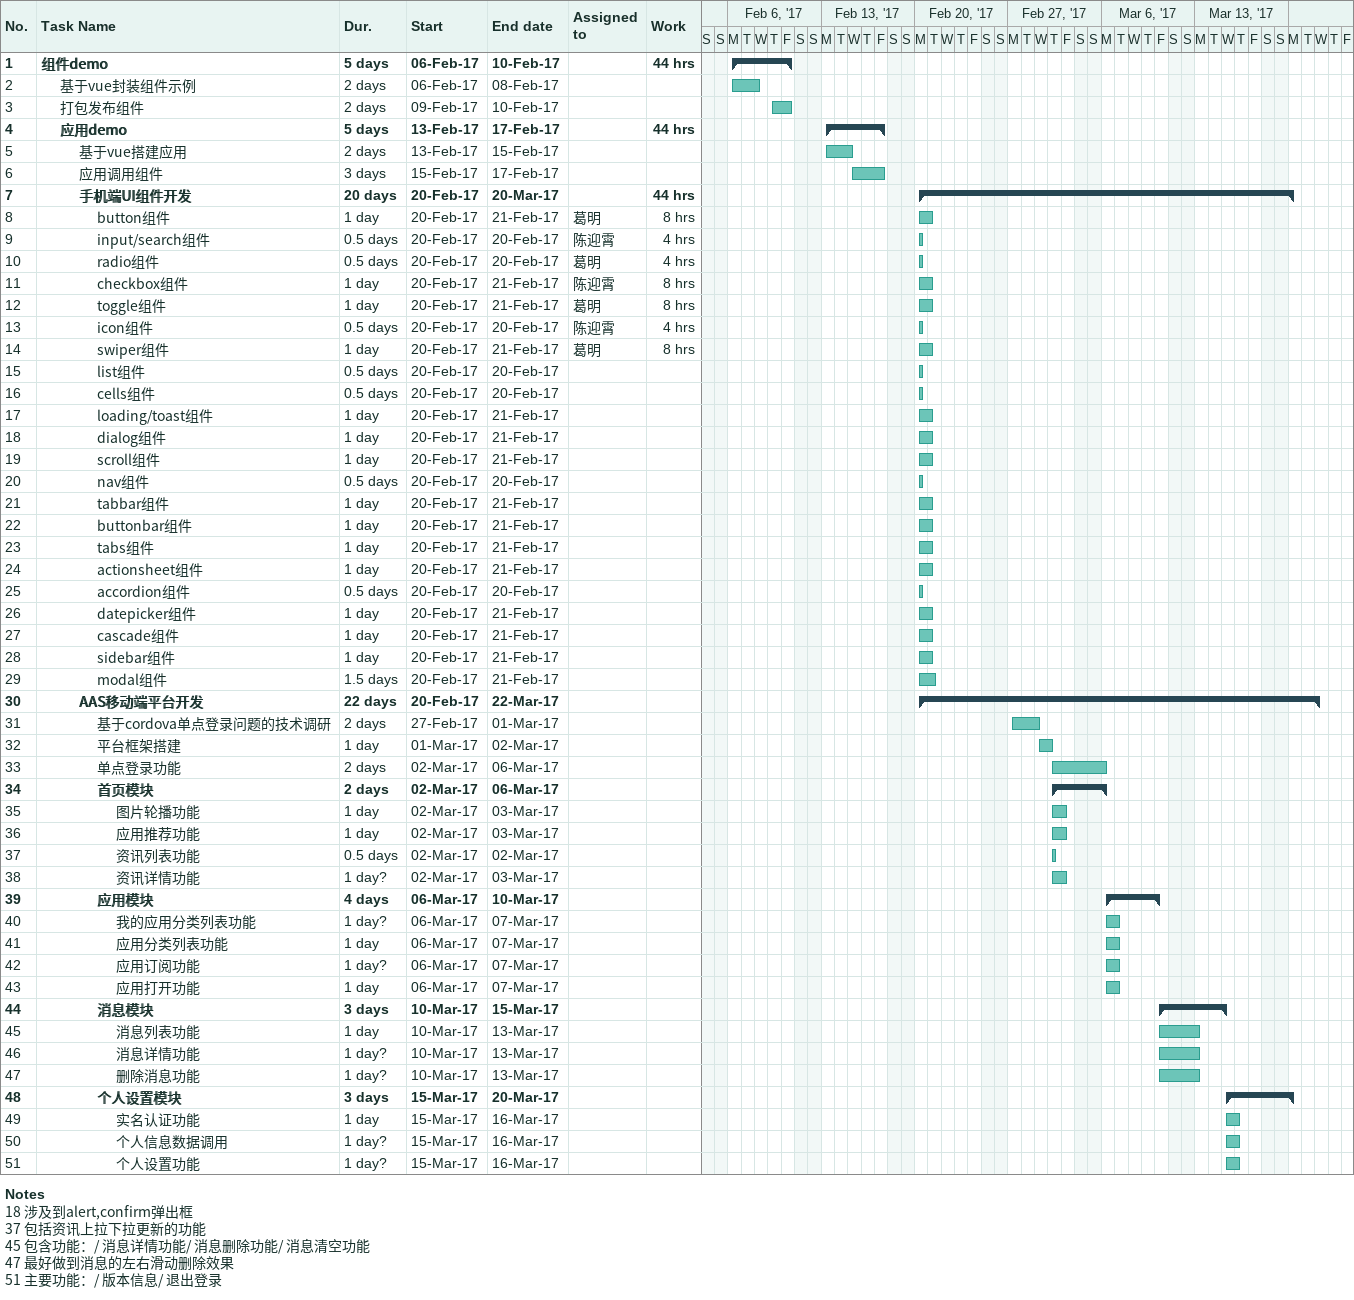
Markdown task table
| ID | Level | Task | Duration | Start | Finish | Resources | Work (h) |
|---|---|---|---|---|---|---|---|
| 1 | 1 | **组件demo** | 5d | 2017-02-06 | 2017-02-10 |  | 44 |
| 2 | 2 | 基于vue封装组件示例 | 2d | 2017-02-06 | 2017-02-08 |  |  |
| 3 | 2 | 打包发布组件 | 2d | 2017-02-09 | 2017-02-10 |  |  |
| 4 | 2 | **应用demo** | 5d | 2017-02-13 | 2017-02-17 |  | 44 |
| 5 | 3 | 基于vue搭建应用 | 2d | 2017-02-13 | 2017-02-15 |  |  |
| 6 | 3 | 应用调用组件 | 3d | 2017-02-15 | 2017-02-17 |  |  |
| 7 | 3 | **手机端UI组件开发** | 20d | 2017-02-20 | 2017-03-20 |  | 44 |
| 8 | 4 | button组件 | 1d | 2017-02-20 | 2017-02-21 | 葛明 | 8 |
| 9 | 4 | input/search组件 | 0.5d | 2017-02-20 | 2017-02-20 | 陈迎霄 | 4 |
| 10 | 4 | radio组件 | 0.5d | 2017-02-20 | 2017-02-20 | 葛明 | 4 |
| 11 | 4 | checkbox组件 | 1d | 2017-02-20 | 2017-02-21 | 陈迎霄 | 8 |
| 12 | 4 | toggle组件 | 1d | 2017-02-20 | 2017-02-21 | 葛明 | 8 |
| 13 | 4 | icon组件 | 0.5d | 2017-02-20 | 2017-02-20 | 陈迎霄 | 4 |
| 14 | 4 | swiper组件 | 1d | 2017-02-20 | 2017-02-21 | 葛明 | 8 |
| 15 | 4 | list组件 | 0.5d | 2017-02-20 | 2017-02-20 |  |  |
| 16 | 4 | cells组件 | 0.5d | 2017-02-20 | 2017-02-20 |  |  |
| 17 | 4 | loading/toast组件 | 1d | 2017-02-20 | 2017-02-21 |  |  |
| 18 | 4 | dialog组件 | 1d | 2017-02-20 | 2017-02-21 |  |  |
| 19 | 4 | scroll组件 | 1d | 2017-02-20 | 2017-02-21 |  |  |
| 20 | 4 | nav组件 | 0.5d | 2017-02-20 | 2017-02-20 |  |  |
| 21 | 4 | tabbar组件 | 1d | 2017-02-20 | 2017-02-21 |  |  |
| 22 | 4 | buttonbar组件 | 1d | 2017-02-20 | 2017-02-21 |  |  |
| 23 | 4 | tabs组件 | 1d | 2017-02-20 | 2017-02-21 |  |  |
| 24 | 4 | actionsheet组件 | 1d | 2017-02-20 | 2017-02-21 |  |  |
| 25 | 4 | accordion组件 | 0.5d | 2017-02-20 | 2017-02-20 |  |  |
| 26 | 4 | datepicker组件 | 1d | 2017-02-20 | 2017-02-21 |  |  |
| 27 | 4 | cascade组件 | 1d | 2017-02-20 | 2017-02-21 |  |  |
| 28 | 4 | sidebar组件 | 1d | 2017-02-20 | 2017-02-21 |  |  |
| 29 | 4 | modal组件 | 1.5d | 2017-02-20 | 2017-02-21 |  |  |
| 30 | 3 | **AAS移动端平台开发** | 22d | 2017-02-20 | 2017-03-22 |  |  |
| 31 | 4 | 基于cordova单点登录问题的技术调研 | 2d | 2017-02-27 | 2017-03-01 |  |  |
| 32 | 4 | 平台框架搭建 | 1d | 2017-03-01 | 2017-03-02 |  |  |
| 33 | 4 | 单点登录功能 | 2d | 2017-03-02 | 2017-03-06 |  |  |
| 34 | 4 | **首页模块** | 2d | 2017-03-02 | 2017-03-06 |  |  |
| 35 | 5 | 图片轮播功能 | 1d | 2017-03-02 | 2017-03-03 |  |  |
| 36 | 5 | 应用推荐功能 | 1d | 2017-03-02 | 2017-03-03 |  |  |
| 37 | 5 | 资讯列表功能 | 0.5d | 2017-03-02 | 2017-03-02 |  |  |
| 38 | 5 | 资讯详情功能 | 1d? | 2017-03-02 | 2017-03-03 |  |  |
| 39 | 4 | **应用模块** | 4d | 2017-03-06 | 2017-03-10 |  |  |
| 40 | 5 | 我的应用分类列表功能 | 1d? | 2017-03-06 | 2017-03-07 |  |  |
| 41 | 5 | 应用分类列表功能 | 1d | 2017-03-06 | 2017-03-07 |  |  |
| 42 | 5 | 应用订阅功能 | 1d? | 2017-03-06 | 2017-03-07 |  |  |
| 43 | 5 | 应用打开功能 | 1d | 2017-03-06 | 2017-03-07 |  |  |
| 44 | 4 | **消息模块** | 3d | 2017-03-10 | 2017-03-15 |  |  |
| 45 | 5 | 消息列表功能 | 1d | 2017-03-10 | 2017-03-13 |  |  |
| 46 | 5 | 消息详情功能 | 1d? | 2017-03-10 | 2017-03-13 |  |  |
| 47 | 5 | 删除消息功能 | 1d? | 2017-03-10 | 2017-03-13 |  |  |
| 48 | 4 | **个人设置模块** | 3d | 2017-03-15 | 2017-03-20 |  |  |
| 49 | 5 | 实名认证功能 | 1d | 2017-03-15 | 2017-03-16 |  |  |
| 50 | 5 | 个人信息数据调用 | 1d? | 2017-03-15 | 2017-03-16 |  |  |
| 51 | 5 | 个人设置功能 | 1d? | 2017-03-15 | 2017-03-16 |  |  |

Notes
- 18: 涉及到alert,confirm弹出框
- 37: 包括资讯上拉下拉更新的功能
- 45: 包含功能： / 消息详情功能 / 消息删除功能 / 消息清空功能
- 47: 最好做到消息的左右滑动删除效果
- 51: 主要功能： / 版本信息 / 退出登录
